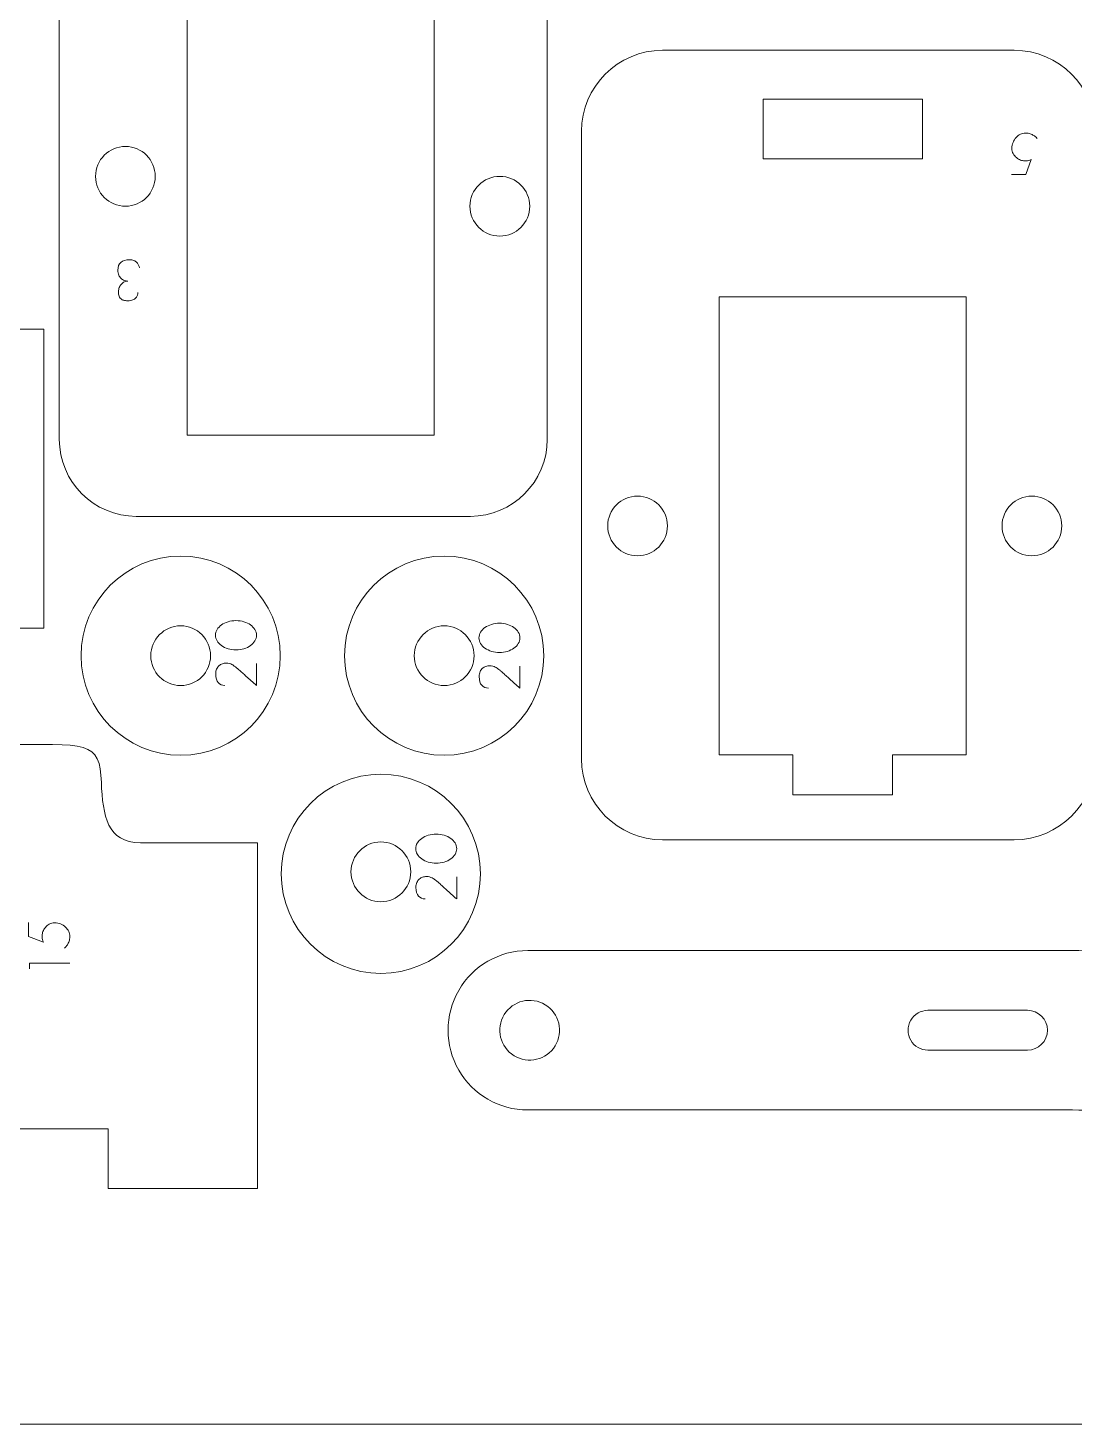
# Model space of a CAD drawing. Header units: millimetres. Extents: x 1 to 3601, y 1 to 1216.
# Drawn here: x 510.6 to 563.1, y 1.5 to 71.6 of the extents above; entities that cross this region are included whole.
import ezdxf

# ---------------------------------------------------------------- set-up
doc = ezdxf.new("R2010")
doc.units = ezdxf.units.MM
doc.layers.get('0').update_dxf_attribs({"lineweight": 5})
for name, color, linetype, lineweight in [('MARCATGE', 1, 'Continuous', 5), ('NO IMPRES', 5, 'Continuous', 5), ('TALL 1', 4, 'Continuous', 5)]:
    doc.layers.add(name, color=color, linetype=linetype, lineweight=lineweight)

msp = doc.modelspace()

# ---------------------------------------------------------------- linework, layer by layer
for points, knots in [([(479.184, 87.803), (479.184, 87.803), (479.18, 87.776), (479.18, 87.776), (479.18, 87.776), (479.18, 87.776), (462.693, 87.776), (462.693, 87.776), (462.693, 87.776), (462.693, 87.776), (462.693, 87.751), (462.693, 87.751), (462.693, 87.751), (462.693, 87.751), (462.693, 86.451), (462.693, 86.451), (462.693, 86.451), (462.693, 86.451), (459.693, 86.451), (459.693, 86.451), (459.693, 86.451), (459.693, 86.451), (459.693, 73.451), (459.693, 73.451), (459.693, 73.451), (459.693, 73.451), (462.693, 73.451), (462.693, 73.451), (462.693, 73.451), (462.693, 73.451), (462.693, 54.451), (462.693, 54.451), (462.693, 54.451), (462.693, 54.451), (459.693, 54.451), (459.693, 54.451), (459.693, 54.451), (459.693, 54.451), (459.693, 49.451), (459.693, 49.451), (459.693, 49.451), (459.693, 49.451), (462.693, 49.451), (462.693, 49.451), (462.693, 49.451), (462.693, 49.451), (462.693, 46.451), (462.693, 46.451), (462.693, 46.451), (462.693, 46.451), (459.693, 46.451), (459.693, 46.451), (459.693, 46.451), (459.693, 46.451), (459.693, 41.451), (459.693, 41.451), (459.693, 41.451), (459.693, 41.451), (462.693, 41.451), (462.693, 41.451), (462.693, 41.451), (462.693, 41.451), (462.693, 40.151), (462.693, 40.151), (462.693, 40.151), (462.693, 40.151), (486.193, 40.151), (486.193, 40.151), (486.193, 40.151), (486.193, 40.151), (486.193, 50.051), (486.193, 50.051), (486.193, 50.051), (486.193, 50.051), (489.193, 50.051), (489.193, 50.051), (489.193, 50.051), (489.193, 50.051), (489.193, 40.151), (489.193, 40.151), (489.193, 40.151), (489.193, 40.151), (508.393, 40.151), (508.393, 40.151), (508.393, 40.151), (508.393, 40.151), (508.393, 41.451), (508.393, 41.451), (508.393, 41.451), (508.393, 41.451), (511.393, 41.451), (511.393, 41.451), (511.393, 41.451), (511.393, 41.451), (511.393, 56.451), (511.393, 56.451), (511.393, 56.451), (511.393, 56.451), (508.393, 56.451), (508.393, 56.451), (508.393, 56.451), (508.393, 56.451), (508.393, 76.451), (508.393, 76.451), (508.393, 76.451), (508.393, 76.451), (511.393, 76.451), (511.393, 76.451), (511.393, 76.451), (511.393, 76.451), (511.393, 86.451), (511.393, 86.451), (511.393, 86.451), (511.393, 86.451), (508.393, 86.451), (508.393, 86.451), (508.393, 86.451), (508.393, 86.451), (508.393, 87.751), (508.393, 87.751), (508.393, 87.751), (508.393, 87.751), (489.193, 87.751), (489.193, 87.751), (489.193, 87.751), (489.193, 87.751), (489.193, 85.281), (489.193, 85.281), (489.193, 85.281), (489.193, 85.281), (486.193, 85.281), (486.193, 85.281), (486.193, 85.281), (486.193, 85.281), (486.193, 87.776), (486.193, 87.776), (486.193, 87.776), (486.193, 87.776), (482.48, 87.776), (482.48, 87.776), (482.48, 87.776), (482.48, 87.776), (482.484, 87.803), (482.484, 87.803), (482.484, 87.803), (482.484, 87.803), (482.484, 91.103), (482.484, 91.103), (482.484, 91.103), (482.484, 91.103), (479.184, 91.103), (479.184, 91.103), (479.184, 91.103), (479.184, 91.103), (479.184, 87.803), (479.184, 87.803)], [0, 0, 0, 0, 0.025, 0.025, 0.025, 0.025, 0.05, 0.05, 0.05, 0.05, 0.075, 0.075, 0.075, 0.075, 0.1, 0.1, 0.1, 0.1, 0.125, 0.125, 0.125, 0.125, 0.15, 0.15, 0.15, 0.15, 0.175, 0.175, 0.175, 0.175, 0.2, 0.2, 0.2, 0.2, 0.225, 0.225, 0.225, 0.225, 0.25, 0.25, 0.25, 0.25, 0.275, 0.275, 0.275, 0.275, 0.3, 0.3, 0.3, 0.3, 0.325, 0.325, 0.325, 0.325, 0.35, 0.35, 0.35, 0.35, 0.375, 0.375, 0.375, 0.375, 0.4, 0.4, 0.4, 0.4, 0.425, 0.425, 0.425, 0.425, 0.45, 0.45, 0.45, 0.45, 0.475, 0.475, 0.475, 0.475, 0.5, 0.5, 0.5, 0.5, 0.525, 0.525, 0.525, 0.525, 0.55, 0.55, 0.55, 0.55, 0.575, 0.575, 0.575, 0.575, 0.6, 0.6, 0.6, 0.6, 0.625, 0.625, 0.625, 0.625, 0.65, 0.65, 0.65, 0.65, 0.675, 0.675, 0.675, 0.675, 0.7, 0.7, 0.7, 0.7, 0.725, 0.725, 0.725, 0.725, 0.75, 0.75, 0.75, 0.75, 0.775, 0.775, 0.775, 0.775, 0.8, 0.8, 0.8, 0.8, 0.825, 0.825, 0.825, 0.825, 0.85, 0.85, 0.85, 0.85, 0.875, 0.875, 0.875, 0.875, 0.9, 0.9, 0.9, 0.9, 0.925, 0.925, 0.925, 0.925, 0.95, 0.95, 0.95, 0.95, 1, 1, 1, 1]), ([(512.171, 75.122), (512.171, 75.122), (512.171, 50.921), (512.171, 50.921), (512.171, 50.921), (512.171, 48.796), (513.91, 47.058), (516.034, 47.058), (516.034, 47.058), (516.034, 47.058), (532.809, 47.058), (532.809, 47.058), (532.809, 47.058), (534.933, 47.058), (536.671, 48.796), (536.671, 50.921), (536.671, 50.921), (536.671, 50.921), (536.671, 75.122), (536.671, 75.122), (536.671, 75.122), (536.671, 77.246), (534.933, 78.985), (532.809, 78.985), (532.809, 78.985), (532.809, 78.985), (516.034, 78.985), (516.034, 78.985), (516.034, 78.985), (513.91, 78.985), (512.171, 77.246), (512.171, 75.122)], [0, 0, 0, 0, 0.111111, 0.111111, 0.111111, 0.111111, 0.222222, 0.222222, 0.222222, 0.222222, 0.333333, 0.333333, 0.333333, 0.333333, 0.444444, 0.444444, 0.444444, 0.444444, 0.555556, 0.555556, 0.555556, 0.555556, 0.666667, 0.666667, 0.666667, 0.666667, 0.777778, 0.777778, 0.777778, 0.777778, 1, 1, 1, 1]), ([(538.39, 34.886), (538.39, 34.886), (538.39, 66.391), (538.39, 66.391), (538.39, 66.391), (538.39, 68.628), (540.22, 70.458), (542.457, 70.458), (542.457, 70.458), (542.457, 70.458), (560.121, 70.458), (560.121, 70.458), (560.121, 70.458), (562.358, 70.458), (564.188, 68.628), (564.188, 66.391), (564.188, 66.391), (564.188, 66.391), (564.188, 34.886), (564.188, 34.886), (564.188, 34.886), (564.188, 32.649), (562.358, 30.818), (560.121, 30.818), (560.121, 30.818), (560.121, 30.818), (542.457, 30.818), (542.457, 30.818), (542.457, 30.818), (540.22, 30.818), (538.39, 32.649), (538.39, 34.886)], [0, 0, 0, 0, 0.111111, 0.111111, 0.111111, 0.111111, 0.222222, 0.222222, 0.222222, 0.222222, 0.333333, 0.333333, 0.333333, 0.333333, 0.444444, 0.444444, 0.444444, 0.444444, 0.555556, 0.555556, 0.555556, 0.555556, 0.666667, 0.666667, 0.666667, 0.666667, 0.777778, 0.777778, 0.777778, 0.777778, 1, 1, 1, 1]), ([(518.265, 35.061), (515.504, 35.061), (513.265, 37.3), (513.265, 40.061), (513.265, 40.061), (513.265, 42.822), (515.504, 45.061), (518.265, 45.061), (518.265, 45.061), (521.027, 45.061), (523.265, 42.822), (523.265, 40.061), (523.265, 40.061), (523.265, 37.3), (521.027, 35.061), (518.265, 35.061)], [0, 0, 0, 0, 0.2, 0.2, 0.2, 0.2, 0.4, 0.4, 0.4, 0.4, 0.6, 0.6, 0.6, 0.6, 1, 1, 1, 1]), ([(531.494, 35.061), (528.733, 35.061), (526.494, 37.3), (526.494, 40.061), (526.494, 40.061), (526.494, 42.822), (528.733, 45.061), (531.494, 45.061), (531.494, 45.061), (534.256, 45.061), (536.494, 42.822), (536.494, 40.061), (536.494, 40.061), (536.494, 37.3), (534.256, 35.061), (531.494, 35.061)], [0, 0, 0, 0, 0.2, 0.2, 0.2, 0.2, 0.4, 0.4, 0.4, 0.4, 0.6, 0.6, 0.6, 0.6, 1, 1, 1, 1]), ([(503.75, 38.609), (503.75, 38.609), (503.75, 38.566), (503.75, 38.566), (503.75, 38.566), (503.75, 38.566), (503.75, 35.566), (503.75, 35.566), (503.75, 35.566), (503.75, 35.566), (503.75, 35.609), (503.75, 35.609), (503.75, 35.609), (503.75, 35.609), (497.62, 35.609), (497.62, 35.609), (497.62, 35.609), (497.62, 35.609), (497.62, 31.609), (497.62, 31.609), (497.62, 31.609), (497.62, 31.609), (498.87, 31.609), (498.87, 31.609), (498.87, 31.609), (498.87, 31.609), (498.87, 29.109), (498.87, 29.109), (498.87, 29.109), (498.87, 29.109), (497.62, 29.109), (497.62, 29.109), (497.62, 29.109), (497.62, 29.109), (497.62, 26.609), (497.62, 26.609), (497.62, 26.609), (497.62, 26.609), (494.62, 26.609), (494.62, 26.609), (494.62, 26.609), (494.62, 26.609), (494.62, 29.109), (494.62, 29.109), (494.62, 29.109), (494.62, 29.109), (493.37, 29.109), (493.37, 29.109), (493.37, 29.109), (493.37, 29.109), (493.37, 31.609), (493.37, 31.609), (493.37, 31.609), (493.37, 31.609), (494.62, 31.609), (494.62, 31.609), (494.62, 31.609), (494.62, 31.609), (494.62, 35.609), (494.62, 35.609), (494.62, 35.609), (494.62, 35.609), (470.123, 35.609), (470.123, 35.609), (470.123, 35.609), (470.123, 35.609), (470.123, 38.609), (470.123, 38.609), (470.123, 38.609), (470.123, 38.609), (462.123, 38.609), (462.123, 38.609), (462.123, 38.609), (462.123, 38.609), (462.123, 13.309), (462.123, 13.309), (462.123, 13.309), (462.123, 13.309), (467.123, 13.309), (467.123, 13.309), (467.123, 13.309), (467.123, 13.309), (467.123, 16.309), (467.123, 16.309), (467.123, 16.309), (467.123, 16.309), (482.623, 16.309), (482.623, 16.309), (482.623, 16.309), (482.623, 16.309), (482.623, 20.309), (482.623, 20.309), (482.623, 20.309), (482.623, 20.309), (481.373, 20.309), (481.373, 20.309), (481.373, 20.309), (481.373, 20.309), (481.373, 22.809), (481.373, 22.809), (481.373, 22.809), (481.373, 22.809), (482.623, 22.809), (482.623, 22.809), (482.623, 22.809), (482.623, 22.809), (482.623, 25.309), (482.623, 25.309), (482.623, 25.309), (482.623, 25.309), (485.623, 25.309), (485.623, 25.309), (485.623, 25.309), (485.623, 25.309), (485.623, 22.809), (485.623, 22.809), (485.623, 22.809), (485.623, 22.809), (486.873, 22.809), (486.873, 22.809), (486.873, 22.809), (486.873, 22.809), (486.873, 20.309), (486.873, 20.309), (486.873, 20.309), (486.873, 20.309), (485.623, 20.309), (485.623, 20.309), (485.623, 20.309), (485.623, 20.309), (485.623, 16.309), (485.623, 16.309), (485.623, 16.309), (485.623, 16.309), (514.623, 16.309), (514.623, 16.309), (514.623, 16.309), (514.623, 16.309), (514.623, 13.309), (514.623, 13.309), (514.623, 13.309), (514.623, 13.309), (522.123, 13.309), (522.123, 13.309), (522.123, 13.309), (522.123, 13.309), (522.123, 30.674), (522.123, 30.674), (522.123, 30.674), (522.123, 30.674), (516.244, 30.674), (516.244, 30.674), (516.244, 30.674), (514.584, 30.674), (514.348, 32.031), (514.283, 33.694), (514.283, 33.694), (514.201, 35.805), (513.645, 35.636), (509.123, 35.586), (509.123, 35.586), (509.123, 36.48), (509.123, 37.526), (509.123, 38.609), (509.123, 38.609), (509.123, 38.609), (503.75, 38.609), (503.75, 38.609)], [0, 0, 0, 0, 0.023256, 0.023256, 0.023256, 0.023256, 0.046512, 0.046512, 0.046512, 0.046512, 0.069767, 0.069767, 0.069767, 0.069767, 0.093023, 0.093023, 0.093023, 0.093023, 0.116279, 0.116279, 0.116279, 0.116279, 0.139535, 0.139535, 0.139535, 0.139535, 0.162791, 0.162791, 0.162791, 0.162791, 0.186047, 0.186047, 0.186047, 0.186047, 0.209302, 0.209302, 0.209302, 0.209302, 0.232558, 0.232558, 0.232558, 0.232558, 0.255814, 0.255814, 0.255814, 0.255814, 0.27907, 0.27907, 0.27907, 0.27907, 0.302326, 0.302326, 0.302326, 0.302326, 0.325581, 0.325581, 0.325581, 0.325581, 0.348837, 0.348837, 0.348837, 0.348837, 0.372093, 0.372093, 0.372093, 0.372093, 0.395349, 0.395349, 0.395349, 0.395349, 0.418605, 0.418605, 0.418605, 0.418605, 0.44186, 0.44186, 0.44186, 0.44186, 0.465116, 0.465116, 0.465116, 0.465116, 0.488372, 0.488372, 0.488372, 0.488372, 0.511628, 0.511628, 0.511628, 0.511628, 0.534884, 0.534884, 0.534884, 0.534884, 0.55814, 0.55814, 0.55814, 0.55814, 0.581395, 0.581395, 0.581395, 0.581395, 0.604651, 0.604651, 0.604651, 0.604651, 0.627907, 0.627907, 0.627907, 0.627907, 0.651163, 0.651163, 0.651163, 0.651163, 0.674419, 0.674419, 0.674419, 0.674419, 0.697674, 0.697674, 0.697674, 0.697674, 0.72093, 0.72093, 0.72093, 0.72093, 0.744186, 0.744186, 0.744186, 0.744186, 0.767442, 0.767442, 0.767442, 0.767442, 0.790698, 0.790698, 0.790698, 0.790698, 0.813953, 0.813953, 0.813953, 0.813953, 0.837209, 0.837209, 0.837209, 0.837209, 0.860465, 0.860465, 0.860465, 0.860465, 0.883721, 0.883721, 0.883721, 0.883721, 0.906977, 0.906977, 0.906977, 0.906977, 0.930233, 0.930233, 0.930233, 0.930233, 0.953488, 0.953488, 0.953488, 0.953488, 1, 1, 1, 1]), ([(528.317, 24.111), (525.556, 24.111), (523.317, 26.349), (523.317, 29.111), (523.317, 29.111), (523.317, 31.872), (525.556, 34.111), (528.317, 34.111), (528.317, 34.111), (531.079, 34.111), (533.317, 31.872), (533.317, 29.111), (533.317, 29.111), (533.317, 26.349), (531.079, 24.111), (528.317, 24.111)], [0, 0, 0, 0, 0.2, 0.2, 0.2, 0.2, 0.4, 0.4, 0.4, 0.4, 0.6, 0.6, 0.6, 0.6, 1, 1, 1, 1]), ([(573.792, 16.007), (573.792, 16.007), (574.015, 16.136), (574.015, 16.136), (574.015, 16.136), (572.215, 15.037), (569.913, 14.939), (567.982, 16.007), (567.982, 16.007), (566.501, 16.827), (564.735, 17.257), (563.041, 17.257), (563.041, 17.257), (563.041, 17.257), (535.688, 17.257), (535.688, 17.257), (535.688, 17.257), (534.259, 17.257), (532.938, 18.019), (532.224, 19.257), (532.224, 19.257), (531.509, 20.494), (531.509, 22.019), (532.224, 23.257), (532.224, 23.257), (532.938, 24.494), (534.259, 25.257), (535.688, 25.257), (535.688, 25.257), (535.688, 25.257), (563.041, 25.257), (563.041, 25.257), (563.041, 25.257), (564.735, 25.257), (566.501, 25.687), (567.982, 26.507), (567.982, 26.507), (569.904, 27.57), (572.194, 27.478), (573.99, 26.393), (573.99, 26.393), (573.99, 26.393), (573.792, 26.507), (573.792, 26.507), (573.792, 26.507), (575.274, 25.687), (577.04, 25.257), (578.733, 25.257), (578.733, 25.257), (578.733, 25.257), (584.26, 25.257), (584.26, 25.257), (584.26, 25.257), (585.69, 25.257), (587.01, 24.494), (587.725, 23.257), (587.725, 23.257), (588.439, 22.019), (588.439, 20.494), (587.725, 19.257), (587.725, 19.257), (587.01, 18.019), (585.69, 17.257), (584.26, 17.257), (584.26, 17.257), (584.26, 17.257), (578.733, 17.257), (578.733, 17.257), (578.733, 17.257), (577.04, 17.257), (575.274, 16.827), (573.792, 16.007)], [0, 0, 0, 0, 0.052632, 0.052632, 0.052632, 0.052632, 0.105263, 0.105263, 0.105263, 0.105263, 0.157895, 0.157895, 0.157895, 0.157895, 0.210526, 0.210526, 0.210526, 0.210526, 0.263158, 0.263158, 0.263158, 0.263158, 0.315789, 0.315789, 0.315789, 0.315789, 0.368421, 0.368421, 0.368421, 0.368421, 0.421053, 0.421053, 0.421053, 0.421053, 0.473684, 0.473684, 0.473684, 0.473684, 0.526316, 0.526316, 0.526316, 0.526316, 0.578947, 0.578947, 0.578947, 0.578947, 0.631579, 0.631579, 0.631579, 0.631579, 0.684211, 0.684211, 0.684211, 0.684211, 0.736842, 0.736842, 0.736842, 0.736842, 0.789474, 0.789474, 0.789474, 0.789474, 0.842105, 0.842105, 0.842105, 0.842105, 0.894737, 0.894737, 0.894737, 0.894737, 1, 1, 1, 1])]:
    msp.add_open_spline(points, degree=3, knots=knots)
at = {"layer": 'MARCATGE'}
for points, knots in [([(561.278, 66.025), (561.266, 66.039), (561.246, 66.06), (561.216, 66.089), (561.216, 66.089), (561.186, 66.118), (561.147, 66.148), (561.099, 66.179), (561.099, 66.179), (561.051, 66.21), (560.993, 66.238), (560.925, 66.263), (560.925, 66.263), (560.857, 66.287), (560.778, 66.3), (560.688, 66.302), (560.688, 66.302), (560.598, 66.302), (560.512, 66.282), (560.43, 66.243), (560.43, 66.243), (560.348, 66.203), (560.275, 66.149), (560.211, 66.079), (560.211, 66.079), (560.147, 66.009), (560.096, 65.928), (560.059, 65.836), (560.059, 65.836), (560.021, 65.744), (560.002, 65.646), (560.002, 65.543), (560.002, 65.543), (560.002, 65.439), (560.024, 65.348), (560.068, 65.269), (560.068, 65.269), (560.113, 65.19), (560.167, 65.124), (560.231, 65.07), (560.231, 65.07), (560.295, 65.016), (560.362, 64.976), (560.434, 64.95), (560.434, 64.95), (560.505, 64.924), (560.568, 64.911), (560.623, 64.911), (560.623, 64.911), (560.657, 64.905), (560.693, 64.904), (560.73, 64.908), (560.73, 64.908), (560.762, 64.912), (560.8, 64.918), (560.843, 64.928), (560.843, 64.928), (560.886, 64.937), (560.931, 64.952), (560.976, 64.973), (560.976, 64.973), (560.976, 64.973), (560.694, 64.222), (560.694, 64.222), (560.694, 64.222), (560.694, 64.222), (559.982, 64.222), (559.982, 64.222), (559.982, 64.222), (559.982, 64.222), (560.694, 64.222), (560.694, 64.222), (560.694, 64.222), (560.694, 64.222), (560.976, 64.973), (560.976, 64.973), (560.976, 64.973), (560.931, 64.952), (560.886, 64.937), (560.843, 64.928), (560.843, 64.928), (560.8, 64.918), (560.762, 64.912), (560.73, 64.908), (560.73, 64.908), (560.693, 64.904), (560.657, 64.905), (560.623, 64.911), (560.623, 64.911), (560.568, 64.911), (560.505, 64.924), (560.434, 64.95), (560.434, 64.95), (560.362, 64.976), (560.295, 65.016), (560.231, 65.07), (560.231, 65.07), (560.167, 65.124), (560.113, 65.19), (560.068, 65.269), (560.068, 65.269), (560.024, 65.348), (560.002, 65.439), (560.002, 65.543), (560.002, 65.543), (560.002, 65.646), (560.021, 65.744), (560.059, 65.836), (560.059, 65.836), (560.096, 65.928), (560.147, 66.009), (560.211, 66.079), (560.211, 66.079), (560.275, 66.149), (560.348, 66.203), (560.43, 66.243), (560.43, 66.243), (560.512, 66.282), (560.598, 66.302), (560.688, 66.302), (560.688, 66.302), (560.778, 66.3), (560.857, 66.287), (560.925, 66.263), (560.925, 66.263), (560.993, 66.238), (561.051, 66.21), (561.099, 66.179), (561.099, 66.179), (561.147, 66.148), (561.186, 66.118), (561.216, 66.089), (561.216, 66.089), (561.246, 66.06), (561.266, 66.039), (561.278, 66.025)], [0, 0, 0, 0, 0.028571, 0.028571, 0.028571, 0.028571, 0.057143, 0.057143, 0.057143, 0.057143, 0.085714, 0.085714, 0.085714, 0.085714, 0.114286, 0.114286, 0.114286, 0.114286, 0.142857, 0.142857, 0.142857, 0.142857, 0.171429, 0.171429, 0.171429, 0.171429, 0.2, 0.2, 0.2, 0.2, 0.228571, 0.228571, 0.228571, 0.228571, 0.257143, 0.257143, 0.257143, 0.257143, 0.285714, 0.285714, 0.285714, 0.285714, 0.314286, 0.314286, 0.314286, 0.314286, 0.342857, 0.342857, 0.342857, 0.342857, 0.371429, 0.371429, 0.371429, 0.371429, 0.4, 0.4, 0.4, 0.4, 0.428571, 0.428571, 0.428571, 0.428571, 0.457143, 0.457143, 0.457143, 0.457143, 0.485714, 0.485714, 0.485714, 0.485714, 0.514286, 0.514286, 0.514286, 0.514286, 0.542857, 0.542857, 0.542857, 0.542857, 0.571429, 0.571429, 0.571429, 0.571429, 0.6, 0.6, 0.6, 0.6, 0.628571, 0.628571, 0.628571, 0.628571, 0.657143, 0.657143, 0.657143, 0.657143, 0.685714, 0.685714, 0.685714, 0.685714, 0.714286, 0.714286, 0.714286, 0.714286, 0.742857, 0.742857, 0.742857, 0.742857, 0.771429, 0.771429, 0.771429, 0.771429, 0.8, 0.8, 0.8, 0.8, 0.828571, 0.828571, 0.828571, 0.828571, 0.857143, 0.857143, 0.857143, 0.857143, 0.885714, 0.885714, 0.885714, 0.885714, 0.914286, 0.914286, 0.914286, 0.914286, 0.942857, 0.942857, 0.942857, 0.942857, 1, 1, 1, 1]), ([(516.192, 59.543), (516.186, 59.586), (516.173, 59.631), (516.153, 59.677), (516.153, 59.677), (516.134, 59.723), (516.105, 59.766), (516.067, 59.806), (516.067, 59.806), (516.03, 59.845), (515.98, 59.878), (515.919, 59.903), (515.919, 59.903), (515.858, 59.928), (515.782, 59.941), (515.692, 59.941), (515.692, 59.941), (515.511, 59.939), (515.369, 59.895), (515.266, 59.81), (515.266, 59.81), (515.162, 59.724), (515.111, 59.591), (515.111, 59.411), (515.111, 59.411), (515.111, 59.32), (515.125, 59.241), (515.154, 59.174), (515.154, 59.174), (515.184, 59.106), (515.222, 59.05), (515.27, 59.005), (515.27, 59.005), (515.318, 58.961), (515.372, 58.928), (515.431, 58.905), (515.431, 58.905), (515.49, 58.883), (515.55, 58.871), (515.61, 58.871), (515.61, 58.871), (515.55, 58.873), (515.492, 58.861), (515.437, 58.835), (515.437, 58.835), (515.381, 58.809), (515.332, 58.771), (515.288, 58.723), (515.288, 58.723), (515.245, 58.675), (515.21, 58.619), (515.184, 58.554), (515.184, 58.554), (515.158, 58.489), (515.145, 58.419), (515.145, 58.344), (515.145, 58.344), (515.145, 58.323), (515.145, 58.297), (515.146, 58.265), (515.146, 58.265), (515.147, 58.233), (515.152, 58.2), (515.16, 58.166), (515.16, 58.166), (515.169, 58.132), (515.182, 58.098), (515.2, 58.064), (515.2, 58.064), (515.217, 58.031), (515.243, 58), (515.276, 57.973), (515.276, 57.973), (515.309, 57.945), (515.351, 57.924), (515.403, 57.908), (515.403, 57.908), (515.454, 57.892), (515.517, 57.884), (515.59, 57.884), (515.59, 57.884), (515.703, 57.884), (515.793, 57.897), (515.86, 57.925), (515.86, 57.925), (515.927, 57.952), (515.978, 57.986), (516.015, 58.026), (516.015, 58.026), (516.052, 58.067), (516.077, 58.111), (516.091, 58.159), (516.091, 58.159), (516.105, 58.207), (516.115, 58.252), (516.121, 58.296), (516.121, 58.296), (516.115, 58.252), (516.105, 58.207), (516.091, 58.159), (516.091, 58.159), (516.077, 58.111), (516.052, 58.067), (516.015, 58.026), (516.015, 58.026), (515.978, 57.986), (515.927, 57.952), (515.86, 57.925), (515.86, 57.925), (515.793, 57.897), (515.703, 57.884), (515.59, 57.884), (515.59, 57.884), (515.517, 57.884), (515.454, 57.892), (515.403, 57.908), (515.403, 57.908), (515.351, 57.924), (515.309, 57.945), (515.276, 57.973), (515.276, 57.973), (515.243, 58), (515.217, 58.031), (515.2, 58.064), (515.2, 58.064), (515.182, 58.098), (515.169, 58.132), (515.16, 58.166), (515.16, 58.166), (515.152, 58.2), (515.147, 58.232), (515.146, 58.263), (515.146, 58.263), (515.145, 58.294), (515.145, 58.321), (515.145, 58.344), (515.145, 58.344), (515.145, 58.419), (515.158, 58.489), (515.184, 58.554), (515.184, 58.554), (515.21, 58.619), (515.245, 58.675), (515.288, 58.723), (515.288, 58.723), (515.332, 58.771), (515.381, 58.809), (515.437, 58.835), (515.437, 58.835), (515.492, 58.861), (515.55, 58.873), (515.61, 58.871), (515.61, 58.871), (515.55, 58.871), (515.49, 58.883), (515.431, 58.905), (515.431, 58.905), (515.372, 58.928), (515.318, 58.961), (515.27, 59.005), (515.27, 59.005), (515.222, 59.05), (515.184, 59.106), (515.154, 59.174), (515.154, 59.174), (515.125, 59.241), (515.111, 59.32), (515.111, 59.411), (515.111, 59.411), (515.111, 59.591), (515.162, 59.724), (515.266, 59.81), (515.266, 59.81), (515.369, 59.895), (515.511, 59.939), (515.692, 59.941), (515.692, 59.941), (515.782, 59.941), (515.858, 59.928), (515.919, 59.903), (515.919, 59.903), (515.98, 59.878), (516.03, 59.845), (516.067, 59.806), (516.067, 59.806), (516.105, 59.766), (516.134, 59.723), (516.153, 59.677), (516.153, 59.677), (516.173, 59.631), (516.186, 59.586), (516.192, 59.543)], [0, 0, 0, 0, 0.020408, 0.020408, 0.020408, 0.020408, 0.040816, 0.040816, 0.040816, 0.040816, 0.061224, 0.061224, 0.061224, 0.061224, 0.081633, 0.081633, 0.081633, 0.081633, 0.102041, 0.102041, 0.102041, 0.102041, 0.122449, 0.122449, 0.122449, 0.122449, 0.142857, 0.142857, 0.142857, 0.142857, 0.163265, 0.163265, 0.163265, 0.163265, 0.183673, 0.183673, 0.183673, 0.183673, 0.204082, 0.204082, 0.204082, 0.204082, 0.22449, 0.22449, 0.22449, 0.22449, 0.244898, 0.244898, 0.244898, 0.244898, 0.265306, 0.265306, 0.265306, 0.265306, 0.285714, 0.285714, 0.285714, 0.285714, 0.306122, 0.306122, 0.306122, 0.306122, 0.326531, 0.326531, 0.326531, 0.326531, 0.346939, 0.346939, 0.346939, 0.346939, 0.367347, 0.367347, 0.367347, 0.367347, 0.387755, 0.387755, 0.387755, 0.387755, 0.408163, 0.408163, 0.408163, 0.408163, 0.428571, 0.428571, 0.428571, 0.428571, 0.44898, 0.44898, 0.44898, 0.44898, 0.469388, 0.469388, 0.469388, 0.469388, 0.489796, 0.489796, 0.489796, 0.489796, 0.510204, 0.510204, 0.510204, 0.510204, 0.530612, 0.530612, 0.530612, 0.530612, 0.55102, 0.55102, 0.55102, 0.55102, 0.571429, 0.571429, 0.571429, 0.571429, 0.591837, 0.591837, 0.591837, 0.591837, 0.612245, 0.612245, 0.612245, 0.612245, 0.632653, 0.632653, 0.632653, 0.632653, 0.653061, 0.653061, 0.653061, 0.653061, 0.673469, 0.673469, 0.673469, 0.673469, 0.693878, 0.693878, 0.693878, 0.693878, 0.714286, 0.714286, 0.714286, 0.714286, 0.734694, 0.734694, 0.734694, 0.734694, 0.755102, 0.755102, 0.755102, 0.755102, 0.77551, 0.77551, 0.77551, 0.77551, 0.795918, 0.795918, 0.795918, 0.795918, 0.816327, 0.816327, 0.816327, 0.816327, 0.836735, 0.836735, 0.836735, 0.836735, 0.857143, 0.857143, 0.857143, 0.857143, 0.877551, 0.877551, 0.877551, 0.877551, 0.897959, 0.897959, 0.897959, 0.897959, 0.918367, 0.918367, 0.918367, 0.918367, 0.938776, 0.938776, 0.938776, 0.938776, 0.959184, 0.959184, 0.959184, 0.959184, 1, 1, 1, 1]), ([(522.069, 41.089), (522.069, 40.988), (522.043, 40.893), (521.989, 40.804), (521.989, 40.804), (521.935, 40.716), (521.862, 40.638), (521.769, 40.571), (521.769, 40.571), (521.676, 40.504), (521.567, 40.452), (521.441, 40.413), (521.441, 40.413), (521.316, 40.375), (521.183, 40.355), (521.042, 40.355), (521.042, 40.355), (520.901, 40.355), (520.768, 40.375), (520.643, 40.413), (520.643, 40.413), (520.518, 40.452), (520.408, 40.504), (520.315, 40.571), (520.315, 40.571), (520.222, 40.638), (520.148, 40.716), (520.094, 40.804), (520.094, 40.804), (520.039, 40.893), (520.012, 40.988), (520.012, 41.089), (520.012, 41.089), (520.012, 41.191), (520.039, 41.286), (520.094, 41.374), (520.094, 41.374), (520.148, 41.463), (520.222, 41.54), (520.315, 41.607), (520.315, 41.607), (520.408, 41.674), (520.518, 41.727), (520.643, 41.765), (520.643, 41.765), (520.768, 41.804), (520.901, 41.823), (521.042, 41.823), (521.042, 41.823), (521.183, 41.823), (521.316, 41.804), (521.441, 41.765), (521.441, 41.765), (521.567, 41.727), (521.676, 41.674), (521.769, 41.607), (521.769, 41.607), (521.862, 41.54), (521.935, 41.463), (521.989, 41.374), (521.989, 41.374), (522.043, 41.286), (522.069, 41.191), (522.069, 41.089)], [0, 0, 0, 0, 0.058824, 0.058824, 0.058824, 0.058824, 0.117647, 0.117647, 0.117647, 0.117647, 0.176471, 0.176471, 0.176471, 0.176471, 0.235294, 0.235294, 0.235294, 0.235294, 0.294118, 0.294118, 0.294118, 0.294118, 0.352941, 0.352941, 0.352941, 0.352941, 0.411765, 0.411765, 0.411765, 0.411765, 0.470588, 0.470588, 0.470588, 0.470588, 0.529412, 0.529412, 0.529412, 0.529412, 0.588235, 0.588235, 0.588235, 0.588235, 0.647059, 0.647059, 0.647059, 0.647059, 0.705882, 0.705882, 0.705882, 0.705882, 0.764706, 0.764706, 0.764706, 0.764706, 0.823529, 0.823529, 0.823529, 0.823529, 0.882353, 0.882353, 0.882353, 0.882353, 1, 1, 1, 1]), ([(535.299, 40.957), (535.299, 40.855), (535.272, 40.76), (535.218, 40.672), (535.218, 40.672), (535.164, 40.583), (535.091, 40.506), (534.998, 40.439), (534.998, 40.439), (534.905, 40.372), (534.796, 40.32), (534.671, 40.281), (534.671, 40.281), (534.545, 40.242), (534.412, 40.223), (534.271, 40.223), (534.271, 40.223), (534.13, 40.223), (533.997, 40.242), (533.872, 40.281), (533.872, 40.281), (533.747, 40.32), (533.638, 40.372), (533.545, 40.439), (533.545, 40.439), (533.451, 40.506), (533.378, 40.583), (533.323, 40.672), (533.323, 40.672), (533.268, 40.76), (533.241, 40.855), (533.241, 40.957), (533.241, 40.957), (533.241, 41.058), (533.268, 41.153), (533.323, 41.242), (533.323, 41.242), (533.378, 41.33), (533.451, 41.408), (533.545, 41.475), (533.545, 41.475), (533.638, 41.542), (533.747, 41.594), (533.872, 41.633), (533.872, 41.633), (533.997, 41.671), (534.13, 41.691), (534.271, 41.691), (534.271, 41.691), (534.412, 41.691), (534.545, 41.671), (534.671, 41.633), (534.671, 41.633), (534.796, 41.594), (534.905, 41.542), (534.998, 41.475), (534.998, 41.475), (535.091, 41.408), (535.164, 41.33), (535.218, 41.242), (535.218, 41.242), (535.272, 41.153), (535.299, 41.058), (535.299, 40.957)], [0, 0, 0, 0, 0.058824, 0.058824, 0.058824, 0.058824, 0.117647, 0.117647, 0.117647, 0.117647, 0.176471, 0.176471, 0.176471, 0.176471, 0.235294, 0.235294, 0.235294, 0.235294, 0.294118, 0.294118, 0.294118, 0.294118, 0.352941, 0.352941, 0.352941, 0.352941, 0.411765, 0.411765, 0.411765, 0.411765, 0.470588, 0.470588, 0.470588, 0.470588, 0.529412, 0.529412, 0.529412, 0.529412, 0.588235, 0.588235, 0.588235, 0.588235, 0.647059, 0.647059, 0.647059, 0.647059, 0.705882, 0.705882, 0.705882, 0.705882, 0.764706, 0.764706, 0.764706, 0.764706, 0.823529, 0.823529, 0.823529, 0.823529, 0.882353, 0.882353, 0.882353, 0.882353, 1, 1, 1, 1]), ([(522.069, 38.563), (521.881, 38.733), (521.711, 38.886), (521.559, 39.023), (521.559, 39.023), (521.495, 39.082), (521.431, 39.14), (521.367, 39.197), (521.367, 39.197), (521.303, 39.254), (521.244, 39.306), (521.192, 39.352), (521.192, 39.352), (521.139, 39.398), (521.094, 39.437), (521.058, 39.468), (521.058, 39.468), (521.021, 39.499), (520.998, 39.517), (520.988, 39.523), (520.988, 39.523), (520.97, 39.534), (520.948, 39.549), (520.922, 39.568), (520.922, 39.568), (520.897, 39.587), (520.867, 39.605), (520.832, 39.623), (520.832, 39.623), (520.797, 39.641), (520.756, 39.656), (520.709, 39.67), (520.709, 39.67), (520.662, 39.683), (520.607, 39.689), (520.545, 39.689), (520.545, 39.689), (520.483, 39.689), (520.421, 39.679), (520.359, 39.658), (520.359, 39.658), (520.297, 39.638), (520.241, 39.606), (520.191, 39.562), (520.191, 39.562), (520.141, 39.519), (520.101, 39.463), (520.07, 39.394), (520.07, 39.394), (520.039, 39.326), (520.023, 39.243), (520.023, 39.145), (520.023, 39.145), (520.025, 38.947), (520.068, 38.802), (520.153, 38.709), (520.153, 38.709), (520.238, 38.616), (520.35, 38.569), (520.489, 38.569), (520.489, 38.569), (520.35, 38.569), (520.238, 38.616), (520.153, 38.709), (520.153, 38.709), (520.068, 38.802), (520.025, 38.947), (520.023, 39.145), (520.023, 39.145), (520.023, 39.243), (520.039, 39.326), (520.07, 39.394), (520.07, 39.394), (520.101, 39.463), (520.141, 39.519), (520.191, 39.562), (520.191, 39.562), (520.241, 39.606), (520.297, 39.638), (520.359, 39.658), (520.359, 39.658), (520.421, 39.679), (520.483, 39.689), (520.545, 39.689), (520.545, 39.689), (520.607, 39.689), (520.662, 39.683), (520.709, 39.67), (520.709, 39.67), (520.756, 39.656), (520.797, 39.641), (520.832, 39.623), (520.832, 39.623), (520.867, 39.605), (520.897, 39.587), (520.922, 39.568), (520.922, 39.568), (520.948, 39.549), (520.97, 39.534), (520.988, 39.523), (520.988, 39.523), (520.998, 39.517), (521.021, 39.499), (521.058, 39.468), (521.058, 39.468), (521.094, 39.437), (521.139, 39.398), (521.192, 39.352), (521.192, 39.352), (521.244, 39.306), (521.303, 39.254), (521.367, 39.197), (521.367, 39.197), (521.431, 39.14), (521.495, 39.082), (521.559, 39.023), (521.559, 39.023), (521.711, 38.886), (521.881, 38.733), (522.069, 38.563), (522.069, 38.563), (522.069, 38.563), (522.069, 39.675), (522.069, 39.675), (522.069, 39.675), (522.069, 39.675), (522.069, 38.563), (522.069, 38.563)], [0, 0, 0, 0, 0.030303, 0.030303, 0.030303, 0.030303, 0.060606, 0.060606, 0.060606, 0.060606, 0.090909, 0.090909, 0.090909, 0.090909, 0.121212, 0.121212, 0.121212, 0.121212, 0.151515, 0.151515, 0.151515, 0.151515, 0.181818, 0.181818, 0.181818, 0.181818, 0.212121, 0.212121, 0.212121, 0.212121, 0.242424, 0.242424, 0.242424, 0.242424, 0.272727, 0.272727, 0.272727, 0.272727, 0.30303, 0.30303, 0.30303, 0.30303, 0.333333, 0.333333, 0.333333, 0.333333, 0.363636, 0.363636, 0.363636, 0.363636, 0.393939, 0.393939, 0.393939, 0.393939, 0.424242, 0.424242, 0.424242, 0.424242, 0.454545, 0.454545, 0.454545, 0.454545, 0.484848, 0.484848, 0.484848, 0.484848, 0.515152, 0.515152, 0.515152, 0.515152, 0.545455, 0.545455, 0.545455, 0.545455, 0.575758, 0.575758, 0.575758, 0.575758, 0.606061, 0.606061, 0.606061, 0.606061, 0.636364, 0.636364, 0.636364, 0.636364, 0.666667, 0.666667, 0.666667, 0.666667, 0.69697, 0.69697, 0.69697, 0.69697, 0.727273, 0.727273, 0.727273, 0.727273, 0.757576, 0.757576, 0.757576, 0.757576, 0.787879, 0.787879, 0.787879, 0.787879, 0.818182, 0.818182, 0.818182, 0.818182, 0.848485, 0.848485, 0.848485, 0.848485, 0.878788, 0.878788, 0.878788, 0.878788, 0.909091, 0.909091, 0.909091, 0.909091, 0.939394, 0.939394, 0.939394, 0.939394, 1, 1, 1, 1]), ([(535.299, 38.431), (535.11, 38.6), (534.94, 38.754), (534.788, 38.891), (534.788, 38.891), (534.724, 38.949), (534.66, 39.007), (534.596, 39.065), (534.596, 39.065), (534.532, 39.122), (534.474, 39.174), (534.421, 39.22), (534.421, 39.22), (534.368, 39.266), (534.323, 39.305), (534.287, 39.336), (534.287, 39.336), (534.25, 39.367), (534.227, 39.385), (534.218, 39.391), (534.218, 39.391), (534.199, 39.402), (534.177, 39.417), (534.151, 39.436), (534.151, 39.436), (534.126, 39.455), (534.096, 39.473), (534.061, 39.491), (534.061, 39.491), (534.026, 39.509), (533.985, 39.524), (533.938, 39.537), (533.938, 39.537), (533.891, 39.551), (533.837, 39.557), (533.775, 39.557), (533.775, 39.557), (533.712, 39.557), (533.65, 39.547), (533.588, 39.526), (533.588, 39.526), (533.526, 39.505), (533.47, 39.473), (533.42, 39.43), (533.42, 39.43), (533.371, 39.387), (533.33, 39.331), (533.299, 39.262), (533.299, 39.262), (533.268, 39.194), (533.252, 39.11), (533.252, 39.012), (533.252, 39.012), (533.254, 38.815), (533.298, 38.67), (533.382, 38.576), (533.382, 38.576), (533.467, 38.483), (533.579, 38.437), (533.718, 38.437), (533.718, 38.437), (533.579, 38.437), (533.467, 38.483), (533.382, 38.576), (533.382, 38.576), (533.298, 38.67), (533.254, 38.815), (533.252, 39.012), (533.252, 39.012), (533.252, 39.11), (533.268, 39.194), (533.299, 39.262), (533.299, 39.262), (533.33, 39.331), (533.371, 39.387), (533.42, 39.43), (533.42, 39.43), (533.47, 39.473), (533.526, 39.505), (533.588, 39.526), (533.588, 39.526), (533.65, 39.547), (533.712, 39.557), (533.775, 39.557), (533.775, 39.557), (533.837, 39.557), (533.891, 39.551), (533.938, 39.537), (533.938, 39.537), (533.985, 39.524), (534.026, 39.509), (534.061, 39.491), (534.061, 39.491), (534.096, 39.473), (534.126, 39.455), (534.151, 39.436), (534.151, 39.436), (534.177, 39.417), (534.199, 39.402), (534.218, 39.391), (534.218, 39.391), (534.227, 39.385), (534.25, 39.367), (534.287, 39.336), (534.287, 39.336), (534.323, 39.305), (534.368, 39.266), (534.421, 39.22), (534.421, 39.22), (534.474, 39.174), (534.532, 39.122), (534.596, 39.065), (534.596, 39.065), (534.66, 39.007), (534.724, 38.949), (534.788, 38.891), (534.788, 38.891), (534.94, 38.754), (535.11, 38.6), (535.299, 38.431), (535.299, 38.431), (535.299, 38.431), (535.299, 39.543), (535.299, 39.543), (535.299, 39.543), (535.299, 39.543), (535.299, 38.431), (535.299, 38.431)], [0, 0, 0, 0, 0.030303, 0.030303, 0.030303, 0.030303, 0.060606, 0.060606, 0.060606, 0.060606, 0.090909, 0.090909, 0.090909, 0.090909, 0.121212, 0.121212, 0.121212, 0.121212, 0.151515, 0.151515, 0.151515, 0.151515, 0.181818, 0.181818, 0.181818, 0.181818, 0.212121, 0.212121, 0.212121, 0.212121, 0.242424, 0.242424, 0.242424, 0.242424, 0.272727, 0.272727, 0.272727, 0.272727, 0.30303, 0.30303, 0.30303, 0.30303, 0.333333, 0.333333, 0.333333, 0.333333, 0.363636, 0.363636, 0.363636, 0.363636, 0.393939, 0.393939, 0.393939, 0.393939, 0.424242, 0.424242, 0.424242, 0.424242, 0.454545, 0.454545, 0.454545, 0.454545, 0.484848, 0.484848, 0.484848, 0.484848, 0.515152, 0.515152, 0.515152, 0.515152, 0.545455, 0.545455, 0.545455, 0.545455, 0.575758, 0.575758, 0.575758, 0.575758, 0.606061, 0.606061, 0.606061, 0.606061, 0.636364, 0.636364, 0.636364, 0.636364, 0.666667, 0.666667, 0.666667, 0.666667, 0.69697, 0.69697, 0.69697, 0.69697, 0.727273, 0.727273, 0.727273, 0.727273, 0.757576, 0.757576, 0.757576, 0.757576, 0.787879, 0.787879, 0.787879, 0.787879, 0.818182, 0.818182, 0.818182, 0.818182, 0.848485, 0.848485, 0.848485, 0.848485, 0.878788, 0.878788, 0.878788, 0.878788, 0.909091, 0.909091, 0.909091, 0.909091, 0.939394, 0.939394, 0.939394, 0.939394, 1, 1, 1, 1]), ([(532.124, 30.373), (532.124, 30.272), (532.097, 30.177), (532.043, 30.088), (532.043, 30.088), (531.989, 30), (531.916, 29.922), (531.823, 29.856), (531.823, 29.856), (531.73, 29.789), (531.621, 29.736), (531.496, 29.698), (531.496, 29.698), (531.37, 29.659), (531.237, 29.64), (531.096, 29.64), (531.096, 29.64), (530.955, 29.64), (530.822, 29.659), (530.697, 29.698), (530.697, 29.698), (530.572, 29.736), (530.463, 29.789), (530.37, 29.856), (530.37, 29.856), (530.276, 29.922), (530.203, 30), (530.148, 30.088), (530.148, 30.088), (530.093, 30.177), (530.066, 30.272), (530.066, 30.373), (530.066, 30.373), (530.066, 30.475), (530.093, 30.57), (530.148, 30.659), (530.148, 30.659), (530.203, 30.747), (530.276, 30.825), (530.37, 30.891), (530.37, 30.891), (530.463, 30.958), (530.572, 31.011), (530.697, 31.049), (530.697, 31.049), (530.822, 31.088), (530.955, 31.107), (531.096, 31.107), (531.096, 31.107), (531.237, 31.107), (531.37, 31.088), (531.496, 31.049), (531.496, 31.049), (531.621, 31.011), (531.73, 30.958), (531.823, 30.891), (531.823, 30.891), (531.916, 30.825), (531.989, 30.747), (532.043, 30.659), (532.043, 30.659), (532.097, 30.57), (532.124, 30.475), (532.124, 30.373)], [0, 0, 0, 0, 0.058824, 0.058824, 0.058824, 0.058824, 0.117647, 0.117647, 0.117647, 0.117647, 0.176471, 0.176471, 0.176471, 0.176471, 0.235294, 0.235294, 0.235294, 0.235294, 0.294118, 0.294118, 0.294118, 0.294118, 0.352941, 0.352941, 0.352941, 0.352941, 0.411765, 0.411765, 0.411765, 0.411765, 0.470588, 0.470588, 0.470588, 0.470588, 0.529412, 0.529412, 0.529412, 0.529412, 0.588235, 0.588235, 0.588235, 0.588235, 0.647059, 0.647059, 0.647059, 0.647059, 0.705882, 0.705882, 0.705882, 0.705882, 0.764706, 0.764706, 0.764706, 0.764706, 0.823529, 0.823529, 0.823529, 0.823529, 0.882353, 0.882353, 0.882353, 0.882353, 1, 1, 1, 1]), ([(532.124, 27.848), (531.935, 28.017), (531.765, 28.17), (531.613, 28.308), (531.613, 28.308), (531.549, 28.366), (531.485, 28.424), (531.421, 28.481), (531.421, 28.481), (531.357, 28.539), (531.299, 28.59), (531.246, 28.636), (531.246, 28.636), (531.193, 28.683), (531.148, 28.721), (531.112, 28.752), (531.112, 28.752), (531.075, 28.783), (531.052, 28.802), (531.043, 28.807), (531.043, 28.807), (531.024, 28.818), (531.002, 28.834), (530.976, 28.852), (530.976, 28.852), (530.951, 28.871), (530.921, 28.889), (530.886, 28.907), (530.886, 28.907), (530.851, 28.925), (530.81, 28.941), (530.763, 28.954), (530.763, 28.954), (530.716, 28.967), (530.662, 28.974), (530.6, 28.974), (530.6, 28.974), (530.537, 28.974), (530.475, 28.963), (530.413, 28.943), (530.413, 28.943), (530.351, 28.922), (530.295, 28.89), (530.245, 28.847), (530.245, 28.847), (530.196, 28.803), (530.155, 28.747), (530.124, 28.679), (530.124, 28.679), (530.093, 28.61), (530.077, 28.527), (530.077, 28.429), (530.077, 28.429), (530.079, 28.231), (530.123, 28.086), (530.207, 27.993), (530.207, 27.993), (530.292, 27.9), (530.404, 27.853), (530.543, 27.853), (530.543, 27.853), (530.404, 27.853), (530.292, 27.9), (530.207, 27.993), (530.207, 27.993), (530.123, 28.086), (530.079, 28.231), (530.077, 28.429), (530.077, 28.429), (530.077, 28.527), (530.093, 28.61), (530.124, 28.679), (530.124, 28.679), (530.155, 28.747), (530.196, 28.803), (530.245, 28.847), (530.245, 28.847), (530.295, 28.89), (530.351, 28.922), (530.413, 28.943), (530.413, 28.943), (530.475, 28.963), (530.537, 28.974), (530.6, 28.974), (530.6, 28.974), (530.662, 28.974), (530.716, 28.967), (530.763, 28.954), (530.763, 28.954), (530.81, 28.941), (530.851, 28.925), (530.886, 28.907), (530.886, 28.907), (530.921, 28.889), (530.951, 28.871), (530.976, 28.852), (530.976, 28.852), (531.002, 28.834), (531.024, 28.818), (531.043, 28.807), (531.043, 28.807), (531.052, 28.802), (531.075, 28.783), (531.112, 28.752), (531.112, 28.752), (531.148, 28.721), (531.193, 28.683), (531.246, 28.636), (531.246, 28.636), (531.299, 28.59), (531.357, 28.539), (531.421, 28.481), (531.421, 28.481), (531.485, 28.424), (531.549, 28.366), (531.613, 28.308), (531.613, 28.308), (531.765, 28.17), (531.935, 28.017), (532.124, 27.848), (532.124, 27.848), (532.124, 27.848), (532.124, 28.96), (532.124, 28.96), (532.124, 28.96), (532.124, 28.96), (532.124, 27.848), (532.124, 27.848)], [0, 0, 0, 0, 0.030303, 0.030303, 0.030303, 0.030303, 0.060606, 0.060606, 0.060606, 0.060606, 0.090909, 0.090909, 0.090909, 0.090909, 0.121212, 0.121212, 0.121212, 0.121212, 0.151515, 0.151515, 0.151515, 0.151515, 0.181818, 0.181818, 0.181818, 0.181818, 0.212121, 0.212121, 0.212121, 0.212121, 0.242424, 0.242424, 0.242424, 0.242424, 0.272727, 0.272727, 0.272727, 0.272727, 0.30303, 0.30303, 0.30303, 0.30303, 0.333333, 0.333333, 0.333333, 0.333333, 0.363636, 0.363636, 0.363636, 0.363636, 0.393939, 0.393939, 0.393939, 0.393939, 0.424242, 0.424242, 0.424242, 0.424242, 0.454545, 0.454545, 0.454545, 0.454545, 0.484848, 0.484848, 0.484848, 0.484848, 0.515152, 0.515152, 0.515152, 0.515152, 0.545455, 0.545455, 0.545455, 0.545455, 0.575758, 0.575758, 0.575758, 0.575758, 0.606061, 0.606061, 0.606061, 0.606061, 0.636364, 0.636364, 0.636364, 0.636364, 0.666667, 0.666667, 0.666667, 0.666667, 0.69697, 0.69697, 0.69697, 0.69697, 0.727273, 0.727273, 0.727273, 0.727273, 0.757576, 0.757576, 0.757576, 0.757576, 0.787879, 0.787879, 0.787879, 0.787879, 0.818182, 0.818182, 0.818182, 0.818182, 0.848485, 0.848485, 0.848485, 0.848485, 0.878788, 0.878788, 0.878788, 0.878788, 0.909091, 0.909091, 0.909091, 0.909091, 0.939394, 0.939394, 0.939394, 0.939394, 1, 1, 1, 1]), ([(512.426, 25.373), (512.439, 25.384), (512.46, 25.405), (512.489, 25.435), (512.489, 25.435), (512.518, 25.465), (512.549, 25.504), (512.58, 25.552), (512.58, 25.552), (512.611, 25.6), (512.638, 25.658), (512.663, 25.725), (512.663, 25.725), (512.687, 25.793), (512.7, 25.872), (512.702, 25.962), (512.702, 25.962), (512.702, 26.053), (512.683, 26.139), (512.643, 26.221), (512.643, 26.221), (512.604, 26.302), (512.549, 26.375), (512.479, 26.439), (512.479, 26.439), (512.41, 26.503), (512.329, 26.554), (512.237, 26.592), (512.237, 26.592), (512.144, 26.629), (512.047, 26.648), (511.943, 26.648), (511.943, 26.648), (511.84, 26.648), (511.748, 26.626), (511.669, 26.582), (511.669, 26.582), (511.59, 26.538), (511.524, 26.484), (511.47, 26.42), (511.47, 26.42), (511.417, 26.356), (511.377, 26.288), (511.35, 26.216), (511.35, 26.216), (511.324, 26.145), (511.311, 26.082), (511.311, 26.027), (511.311, 26.027), (511.305, 25.993), (511.304, 25.958), (511.308, 25.92), (511.308, 25.92), (511.312, 25.888), (511.319, 25.85), (511.328, 25.807), (511.328, 25.807), (511.337, 25.764), (511.352, 25.72), (511.373, 25.675), (511.373, 25.675), (511.373, 25.675), (510.622, 25.957), (510.622, 25.957), (510.622, 25.957), (510.622, 25.957), (510.622, 26.668), (510.622, 26.668), (510.622, 26.668), (510.622, 26.668), (510.622, 25.957), (510.622, 25.957), (510.622, 25.957), (510.622, 25.957), (511.373, 25.675), (511.373, 25.675), (511.373, 25.675), (511.352, 25.72), (511.337, 25.764), (511.328, 25.807), (511.328, 25.807), (511.319, 25.85), (511.312, 25.888), (511.308, 25.92), (511.308, 25.92), (511.304, 25.958), (511.305, 25.993), (511.311, 26.027), (511.311, 26.027), (511.311, 26.082), (511.324, 26.145), (511.35, 26.216), (511.35, 26.216), (511.377, 26.288), (511.417, 26.356), (511.47, 26.42), (511.47, 26.42), (511.524, 26.484), (511.59, 26.538), (511.669, 26.582), (511.669, 26.582), (511.748, 26.626), (511.84, 26.648), (511.943, 26.648), (511.943, 26.648), (512.047, 26.648), (512.144, 26.629), (512.237, 26.592), (512.237, 26.592), (512.329, 26.554), (512.41, 26.503), (512.479, 26.439), (512.479, 26.439), (512.549, 26.375), (512.604, 26.302), (512.643, 26.221), (512.643, 26.221), (512.683, 26.139), (512.702, 26.053), (512.702, 25.962), (512.702, 25.962), (512.7, 25.872), (512.687, 25.793), (512.663, 25.725), (512.663, 25.725), (512.638, 25.658), (512.611, 25.6), (512.58, 25.552), (512.58, 25.552), (512.549, 25.504), (512.518, 25.465), (512.489, 25.435), (512.489, 25.435), (512.46, 25.405), (512.439, 25.384), (512.426, 25.373)], [0, 0, 0, 0, 0.028571, 0.028571, 0.028571, 0.028571, 0.057143, 0.057143, 0.057143, 0.057143, 0.085714, 0.085714, 0.085714, 0.085714, 0.114286, 0.114286, 0.114286, 0.114286, 0.142857, 0.142857, 0.142857, 0.142857, 0.171429, 0.171429, 0.171429, 0.171429, 0.2, 0.2, 0.2, 0.2, 0.228571, 0.228571, 0.228571, 0.228571, 0.257143, 0.257143, 0.257143, 0.257143, 0.285714, 0.285714, 0.285714, 0.285714, 0.314286, 0.314286, 0.314286, 0.314286, 0.342857, 0.342857, 0.342857, 0.342857, 0.371429, 0.371429, 0.371429, 0.371429, 0.4, 0.4, 0.4, 0.4, 0.428571, 0.428571, 0.428571, 0.428571, 0.457143, 0.457143, 0.457143, 0.457143, 0.485714, 0.485714, 0.485714, 0.485714, 0.514286, 0.514286, 0.514286, 0.514286, 0.542857, 0.542857, 0.542857, 0.542857, 0.571429, 0.571429, 0.571429, 0.571429, 0.6, 0.6, 0.6, 0.6, 0.628571, 0.628571, 0.628571, 0.628571, 0.657143, 0.657143, 0.657143, 0.657143, 0.685714, 0.685714, 0.685714, 0.685714, 0.714286, 0.714286, 0.714286, 0.714286, 0.742857, 0.742857, 0.742857, 0.742857, 0.771429, 0.771429, 0.771429, 0.771429, 0.8, 0.8, 0.8, 0.8, 0.828571, 0.828571, 0.828571, 0.828571, 0.857143, 0.857143, 0.857143, 0.857143, 0.885714, 0.885714, 0.885714, 0.885714, 0.914286, 0.914286, 0.914286, 0.914286, 0.942857, 0.942857, 0.942857, 0.942857, 1, 1, 1, 1]), ([(510.673, 24.625), (510.673, 24.625), (510.673, 24.334), (510.673, 24.334), (510.673, 24.334), (510.673, 24.334), (510.673, 24.625), (510.673, 24.625), (510.673, 24.625), (510.673, 24.625), (512.705, 24.625), (512.705, 24.625), (512.705, 24.625), (512.705, 24.625), (510.673, 24.625), (510.673, 24.625)], [0, 0, 0, 0, 0.2, 0.2, 0.2, 0.2, 0.4, 0.4, 0.4, 0.4, 0.6, 0.6, 0.6, 0.6, 1, 1, 1, 1])]:
    msp.add_open_spline(points, degree=3, knots=knots, dxfattribs=at)
at = {"layer": 'NO IMPRES'}
msp.add_lwpolyline([(0.741, 1.483), (0.741, 301.483), (600.741, 301.483), (600.741, 1.483)], close=True, dxfattribs=at)
at = {"layer": 'TALL 1'}
for points, knots in [([(518.588, 74.129), (518.588, 74.129), (518.588, 51.129), (518.588, 51.129), (518.588, 51.129), (518.588, 51.129), (530.988, 51.129), (530.988, 51.129), (530.988, 51.129), (530.988, 51.129), (530.988, 74.129), (530.988, 74.129), (530.988, 74.129), (530.988, 74.129), (527.289, 74.129), (527.289, 74.129), (527.289, 74.129), (527.289, 74.129), (527.289, 76.129), (527.289, 76.129), (527.289, 76.129), (527.289, 76.129), (522.289, 76.129), (522.289, 76.129), (522.289, 76.129), (522.289, 76.129), (522.289, 74.129), (522.289, 74.129), (522.289, 74.129), (522.289, 74.129), (518.588, 74.129), (518.588, 74.129)], [0, 0, 0, 0, 0.111111, 0.111111, 0.111111, 0.111111, 0.222222, 0.222222, 0.222222, 0.222222, 0.333333, 0.333333, 0.333333, 0.333333, 0.444444, 0.444444, 0.444444, 0.444444, 0.555556, 0.555556, 0.555556, 0.555556, 0.666667, 0.666667, 0.666667, 0.666667, 0.777778, 0.777778, 0.777778, 0.777778, 1, 1, 1, 1]), ([(547.505, 65.013), (547.505, 65.013), (547.505, 68.013), (547.505, 68.013), (547.505, 68.013), (547.505, 68.013), (555.505, 68.013), (555.505, 68.013), (555.505, 68.013), (555.505, 68.013), (555.505, 65.013), (555.505, 65.013), (555.505, 65.013), (555.505, 65.013), (547.505, 65.013), (547.505, 65.013)], [0, 0, 0, 0, 0.2, 0.2, 0.2, 0.2, 0.4, 0.4, 0.4, 0.4, 0.6, 0.6, 0.6, 0.6, 1, 1, 1, 1]), ([(515.489, 65.629), (516.317, 65.629), (516.989, 64.957), (516.989, 64.129), (516.989, 64.129), (516.989, 63.3), (516.317, 62.629), (515.489, 62.629), (515.489, 62.629), (514.66, 62.629), (513.989, 63.3), (513.989, 64.129), (513.989, 64.129), (513.989, 64.957), (514.66, 65.629), (515.489, 65.629)], [0, 0, 0, 0, 0.2, 0.2, 0.2, 0.2, 0.4, 0.4, 0.4, 0.4, 0.6, 0.6, 0.6, 0.6, 1, 1, 1, 1]), ([(534.288, 64.129), (535.117, 64.129), (535.789, 63.457), (535.789, 62.629), (535.789, 62.629), (535.789, 61.8), (535.117, 61.129), (534.289, 61.129), (534.289, 61.129), (533.46, 61.129), (532.789, 61.8), (532.789, 62.629), (532.789, 62.629), (532.789, 63.457), (533.46, 64.129), (534.288, 64.129)], [0, 0, 0, 0, 0.2, 0.2, 0.2, 0.2, 0.4, 0.4, 0.4, 0.4, 0.6, 0.6, 0.6, 0.6, 1, 1, 1, 1]), ([(545.305, 35.077), (545.305, 35.077), (545.305, 58.077), (545.305, 58.077), (545.305, 58.077), (545.305, 58.077), (557.705, 58.077), (557.705, 58.077), (557.705, 58.077), (557.705, 58.077), (557.705, 35.077), (557.705, 35.077), (557.705, 35.077), (557.705, 35.077), (554.005, 35.077), (554.005, 35.077), (554.005, 35.077), (554.005, 35.077), (554.005, 33.077), (554.005, 33.077), (554.005, 33.077), (554.005, 33.077), (549.005, 33.077), (549.005, 33.077), (549.005, 33.077), (549.005, 33.077), (549.005, 35.077), (549.005, 35.077), (549.005, 35.077), (549.005, 35.077), (545.305, 35.077), (545.305, 35.077)], [0, 0, 0, 0, 0.111111, 0.111111, 0.111111, 0.111111, 0.222222, 0.222222, 0.222222, 0.222222, 0.333333, 0.333333, 0.333333, 0.333333, 0.444444, 0.444444, 0.444444, 0.444444, 0.555556, 0.555556, 0.555556, 0.555556, 0.666667, 0.666667, 0.666667, 0.666667, 0.777778, 0.777778, 0.777778, 0.777778, 1, 1, 1, 1]), ([(541.205, 45.077), (542.034, 45.077), (542.705, 45.749), (542.705, 46.577), (542.705, 46.577), (542.705, 47.406), (542.034, 48.077), (541.205, 48.077), (541.205, 48.077), (540.377, 48.077), (539.705, 47.406), (539.705, 46.577), (539.705, 46.577), (539.705, 45.749), (540.377, 45.077), (541.205, 45.077)], [0, 0, 0, 0, 0.2, 0.2, 0.2, 0.2, 0.4, 0.4, 0.4, 0.4, 0.6, 0.6, 0.6, 0.6, 1, 1, 1, 1]), ([(561.005, 45.077), (561.834, 45.077), (562.505, 45.749), (562.505, 46.577), (562.505, 46.577), (562.505, 47.406), (561.834, 48.077), (561.005, 48.077), (561.005, 48.077), (560.177, 48.077), (559.505, 47.406), (559.505, 46.577), (559.505, 46.577), (559.505, 45.749), (560.177, 45.077), (561.005, 45.077)], [0, 0, 0, 0, 0.2, 0.2, 0.2, 0.2, 0.4, 0.4, 0.4, 0.4, 0.6, 0.6, 0.6, 0.6, 1, 1, 1, 1]), ([(519.765, 40.061), (519.765, 39.233), (519.094, 38.561), (518.265, 38.561), (518.265, 38.561), (517.437, 38.561), (516.765, 39.233), (516.765, 40.061), (516.765, 40.061), (516.765, 40.889), (517.437, 41.561), (518.265, 41.561), (518.265, 41.561), (519.094, 41.561), (519.765, 40.889), (519.765, 40.061)], [0, 0, 0, 0, 0.2, 0.2, 0.2, 0.2, 0.4, 0.4, 0.4, 0.4, 0.6, 0.6, 0.6, 0.6, 1, 1, 1, 1]), ([(532.994, 40.061), (532.994, 39.233), (532.323, 38.561), (531.494, 38.561), (531.494, 38.561), (530.666, 38.561), (529.994, 39.233), (529.994, 40.061), (529.994, 40.061), (529.994, 40.889), (530.666, 41.561), (531.494, 41.561), (531.494, 41.561), (532.323, 41.561), (532.994, 40.889), (532.994, 40.061)], [0, 0, 0, 0, 0.2, 0.2, 0.2, 0.2, 0.4, 0.4, 0.4, 0.4, 0.6, 0.6, 0.6, 0.6, 1, 1, 1, 1]), ([(529.817, 29.211), (529.817, 28.382), (529.146, 27.711), (528.317, 27.711), (528.317, 27.711), (527.489, 27.711), (526.817, 28.382), (526.817, 29.211), (526.817, 29.211), (526.817, 30.039), (527.489, 30.711), (528.317, 30.711), (528.317, 30.711), (529.146, 30.711), (529.817, 30.039), (529.817, 29.211)], [0, 0, 0, 0, 0.2, 0.2, 0.2, 0.2, 0.4, 0.4, 0.4, 0.4, 0.6, 0.6, 0.6, 0.6, 1, 1, 1, 1]), ([(535.003, 19.979), (534.297, 20.413), (534.076, 21.336), (534.51, 22.042), (534.51, 22.042), (534.944, 22.748), (535.867, 22.968), (536.573, 22.535), (536.573, 22.535), (537.279, 22.101), (537.499, 21.178), (537.066, 20.472), (537.066, 20.472), (536.632, 19.766), (535.709, 19.545), (535.003, 19.979)], [0, 0, 0, 0, 0.2, 0.2, 0.2, 0.2, 0.4, 0.4, 0.4, 0.4, 0.6, 0.6, 0.6, 0.6, 1, 1, 1, 1]), ([(560.787, 22.257), (560.787, 22.257), (555.787, 22.257), (555.787, 22.257), (555.787, 22.257), (555.43, 22.257), (555.1, 22.066), (554.921, 21.757), (554.921, 21.757), (554.742, 21.447), (554.742, 21.066), (554.921, 20.757), (554.921, 20.757), (555.1, 20.447), (555.43, 20.257), (555.787, 20.257), (555.787, 20.257), (555.787, 20.257), (560.787, 20.257), (560.787, 20.257), (560.787, 20.257), (561.339, 20.257), (561.787, 20.705), (561.787, 21.257), (561.787, 21.257), (561.787, 21.809), (561.339, 22.257), (560.787, 22.257)], [0, 0, 0, 0, 0.125, 0.125, 0.125, 0.125, 0.25, 0.25, 0.25, 0.25, 0.375, 0.375, 0.375, 0.375, 0.5, 0.5, 0.5, 0.5, 0.625, 0.625, 0.625, 0.625, 0.75, 0.75, 0.75, 0.75, 1, 1, 1, 1])]:
    msp.add_open_spline(points, degree=3, knots=knots, dxfattribs=at)

doc.saveas('drawing.dxf')
